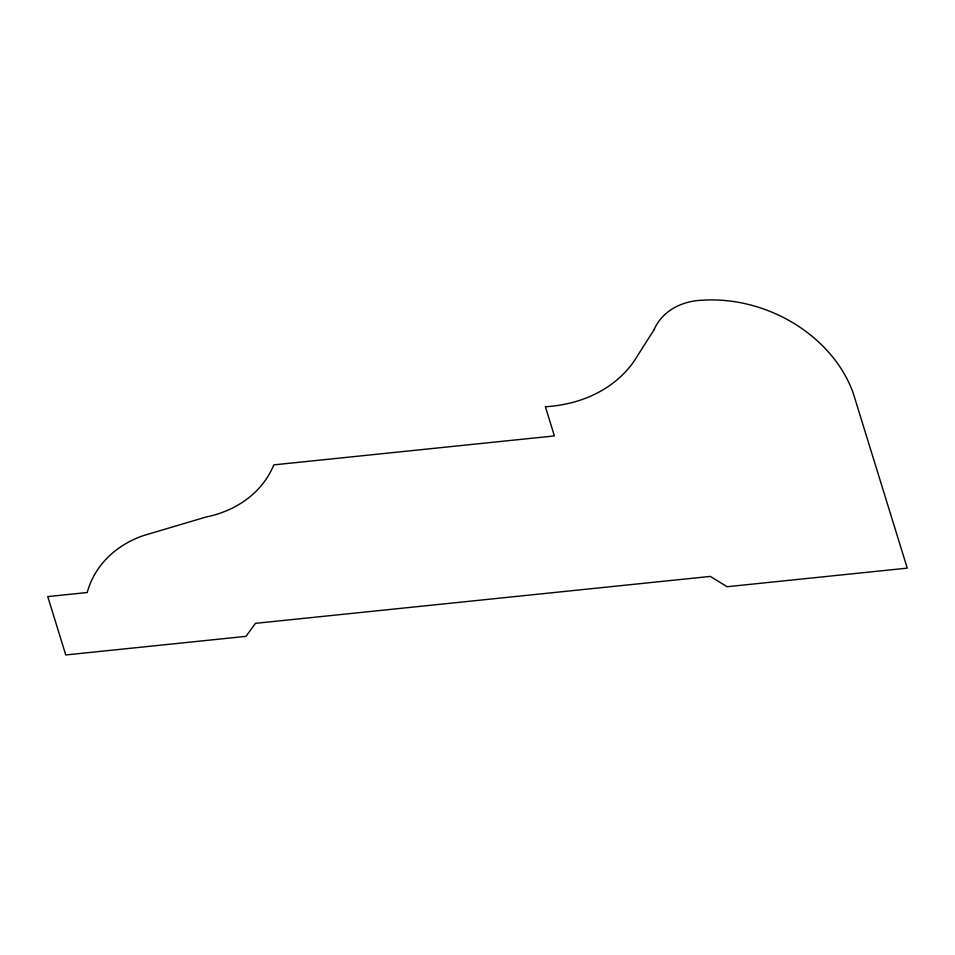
<?xml version="1.0" encoding="UTF-8"?>
<svg xmlns="http://www.w3.org/2000/svg" width="955" height="955" viewBox="0 0 955 955"><rect width="100%" height="100%" fill="white"/><g stroke="black" fill="none" stroke-linecap="round" stroke-linejoin="round"><path stroke-width="1.43" d="M654.068 329.75L637.964 355.033A137.448 111.055 22.7 0 1 545.389 406.746L554.401 435.922L273.822 464.87A119.459 96.527 22.7 0 1 205.886 517.073L142.964 535.731A118.993 96.145 22.7 0 0 87.192 592.518L47.75 596.589L65.764 654.951L245.948 636.364L255.486 623.34L710.317 576.414L727.065 586.728L907.25 568.141L853.197 393.054A131.611 106.339 22.7 0 0 702.438 300.216A65.811 53.182 22.7 0 0 654.068 329.75"/></g></svg>
